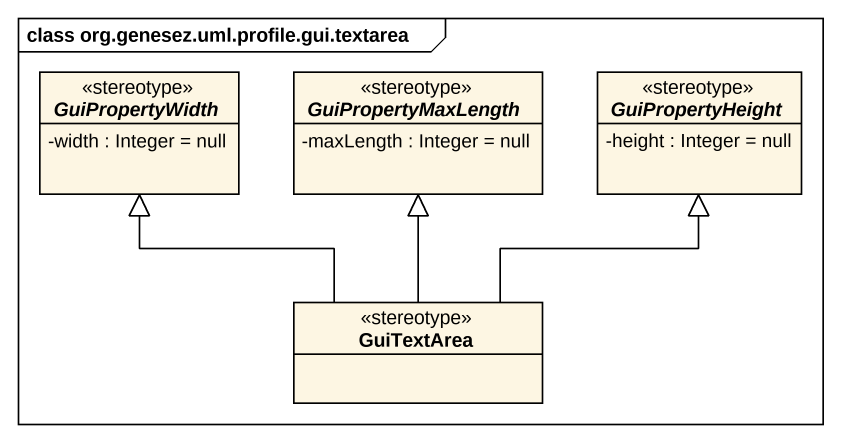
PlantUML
@startuml
mainframe class org.genesez.uml.profile.gui.textarea
hide circle
hide empty members
skinparam classAttributeIconSize 0
abstract class GuiPropertyWidth <<stereotype>> {
  -width : Integer = null
}
abstract class GuiPropertyMaxLength <<stereotype>> {
  -maxLength : Integer = null
}
abstract class GuiPropertyHeight <<stereotype>> {
  -height : Integer = null
}
class GuiTextArea <<stereotype>>
GuiTextArea -up-|> GuiPropertyWidth
GuiTextArea -up-|> GuiPropertyMaxLength
GuiTextArea -up-|> GuiPropertyHeight
@enduml
